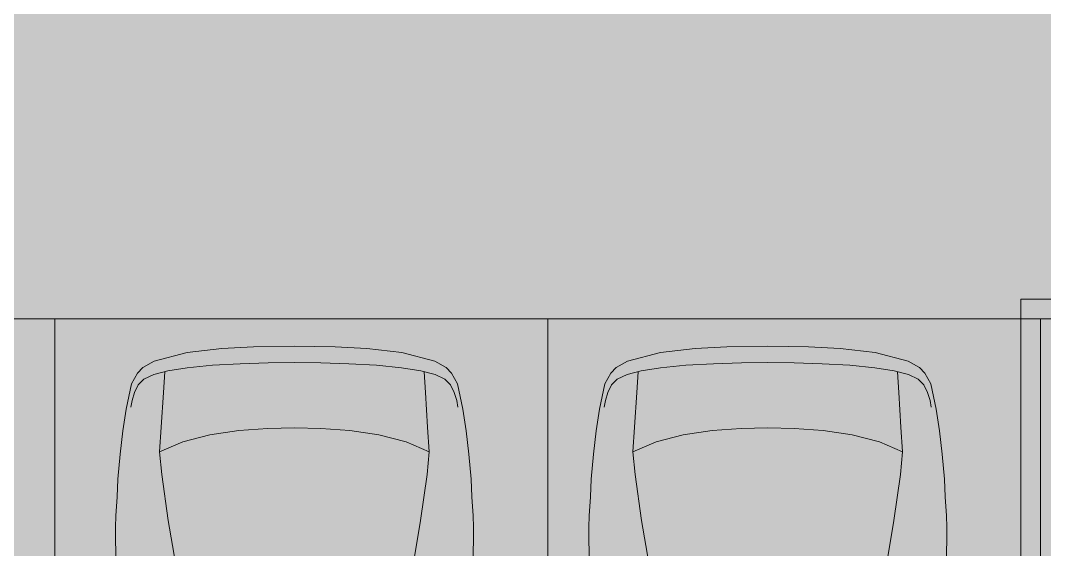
# Model space of a CAD drawing. Header units: millimetres. Extents: x 132836 to 1862386, y -330276 to -143438.
# Drawn here: x 245363 to 250557, y -266857 to -264173 of the extents above; entities that cross this region are included whole.
import ezdxf

# ---------------------------------------------------------------- set-up
doc = ezdxf.new("R2010")
doc.units = ezdxf.units.MM
doc.header["$MEASUREMENT"] = 0
for name, color, linetype in [('Extérieur - Environnement', 7, 'Continuous'), ('Sols_ Dalles', 7, 'Continuous'), ('Structure - Murs extérieurs', 7, 'Continuous')]:
    doc.layers.add(name, color=color, linetype=linetype)

msp = doc.modelspace()

# ---------------------------------------------------------------- hatches: boundary and pattern name
at = {"linetype": 'Continuous', "lineweight": 0, "true_color": 0x6f6f6f}
h = msp.add_hatch(color=8, dxfattribs=at)
h.paths.add_polyline_path([(141848.442, -275935.042), (141848.442, -295062.571), (269220.821, -293826.868), (269220.821, -270902.734), (268763.049, -270902.734), (254213.6, -271040.575), (254213.6, -163437.635), (153156.2, -163437.635), (153156.2, -271040.575), (153182.962, -271040.57), (153183.146, -272000.514, -0.40942736), (149183.681, -275935.042)])
h.paths.add_polyline_path([(158435.584, -260639.953), (155145.584, -260639.953), (155145.584, -248364.953), (155145.584, -243089.974), (155145.584, -242189.974), (158435.584, -242189.974)], flags=0)
h.paths.add_polyline_path([(196775.042, -260810.571), (196775.042, -222495.57), (186955.542, -222495.57), (186955.542, -218295.57), (196754.55, -218295.57), (196754.55, -208495.57), (196754.55, -204495.57), (193355.542, -204495.57), (193355.542, -201780.57), (193355.542, -195161.535), (195576.034, -195161.535), (195576.034, -189810.571), (217850.068, -189810.571), (217850.068, -262266.885), (245610.045, -262266.885), (245610.045, -253395.571), (245626.034, -253395.571), (246426.034, -253395.571), (247826.034, -253395.571), (247826.034, -248005.571), (247826.034, -246605.571), (245626.034, -246605.571), (245610.045, -246605.571), (245610.045, -171995.57), (212806.28, -171995.57), (161503.433, -171995.57), (161503.433, -193810.571), (161503.433, -230015.57), (161503.433, -260810.571)], flags=0)
h.paths.add_polyline_path([(162737.042, -269433.913, -0.09031866), (162858.773, -268727.623, -0.20144873), (163912.639, -267592.74, -0.10421145), (164718.006, -267415.055), (165317.979, -267409.371, -0.10404461), (166125.354, -267571.244, -0.23825546), (167284.257, -268953.318, -0.05518862), (167336.836, -269390.334), (167338.931, -269611.438), (167351.046, -270890.267), (167092.583, -271892.761, -0.26794919), (165370.083, -272909.124), (164770.11, -272914.808, -0.19371746), (163379.252, -272370.185, -0.07056876), (163028.663, -271931.262, -0.1316525), (162751.253, -270933.845)], flags=0)
h.paths.add_polyline_path([(173316.986, -273599.031), (173316.986, -273452.052), (173330.488, -267377.824, -0.3805567), (175316.986, -265609.826), (175394.714, -265609.826), (175394.714, -270609.826), (190394.714, -270609.826), (190394.714, -265609.826), (195356.191, -265609.826, -0.41421356), (196856.191, -267109.826), (196856.191, -273660.699, -0.34550161), (195137.285, -275433.432), (175327.752, -275599.002, -0.4157911)], flags=0)
h.paths.add_polyline_path([(205510.093, -271504.083, -0.13447393), (205230.948, -270484.937), (205230.948, -268984.937, -0.41421356), (207230.948, -266984.937), (207830.948, -266984.937, -0.41421356), (209830.948, -268984.937), (209830.948, -270484.937, -0.12882035), (209574.03, -271465.581, -0.27093629), (207830.948, -272484.937), (207230.948, -272484.937, -0.26498)], flags=0)
h.paths.add_polyline_path([(217862.687, -273329.325), (217869.949, -267730.336, -0.09856151), (218100.718, -266943.721), (218117.681, -266951.545, -0.258849), (219955.479, -265605.827), (219953.141, -265587.294), (220637.569, -265587.294), (220637.569, -265687.294), (220637.569, -270687.294), (250537.569, -270687.294), (250537.569, -265687.294), (252208.004, -265687.294), (254186.294, -265687.294), (254186.294, -267687.294), (254186.294, -271062.255, 0.00134576), (254186.323, -271073.021), (254197.209, -273095.233, -0.41421356), (252208.004, -275105.97), (243484.534, -275105.97, -0.00518896), (243431.438, -275116.103), (235447.992, -275196.191), (220071.012, -275253.24, -0.38655333), (217873.089, -273475.385, -0.02518922)], flags=0)
at = {"linetype": 'Continuous', "lineweight": 0, "true_color": 0xa7a7a7}
msp.add_hatch(color=253, dxfattribs=at).paths.add_polyline_path([(237379.849, -266301.745, 1), (247379.849, -266301.745, 1)])
at = {"layer": 'Sols_ Dalles', "linetype": 'Continuous', "lineweight": 0, "true_color": 0x2e271c}
msp.add_hatch(color=250, dxfattribs=at).paths.add_polyline_path([(217961.309, -273253.269, 0.4157911), (219972.076, -275253.24), (252109.067, -275105.97, 0.41421356), (254098.272, -273095.233), (254087.386, -271073.021, -0.00134576), (254087.357, -271062.255), (254087.357, -267687.294), (254087.357, -265687.294), (250537.569, -265687.294), (250537.569, -270787.292), (250537.729, -271092.129), (250548.615, -273114.341), (220537.569, -273253.269), (220537.569, -270687.294), (220537.569, -265687.294), (219961.309, -265687.294, 0.25884891), (218113.763, -267154.752, 0.09856162), (217961.309, -267920.633)])

# ---------------------------------------------------------------- linework, layer by layer
at = {"color": 9, "linetype": 'Continuous', "lineweight": 5}
msp.add_lwpolyline([(217873.089, -273475.385, 0.38655333), (220071.012, -275253.24), (235447.992, -275196.191), (243431.438, -275116.103, 0.00518896), (243484.534, -275105.97), (252208.004, -275105.97, 0.41421356), (254197.209, -273095.233), (254186.323, -271073.021, -0.00134576), (254186.294, -271062.255), (254186.294, -267687.294), (254186.294, -265687.294), (252208.004, -265687.294), (250537.569, -265687.294), (250537.569, -270687.294), (220637.569, -270687.294), (220637.569, -265687.294), (220637.569, -265587.294), (219953.141, -265587.294), (219955.479, -265605.827, 0.258849), (218117.681, -266951.545), (218100.718, -266943.721, 0.09856151), (217869.949, -267730.336), (217862.687, -273329.325, 0.02518922)], format="xyb", close=True, dxfattribs=at)
at = {"color": 255, "linetype": 'Continuous', "lineweight": 5, "flags": 128}
for points in [[(245537.569, -265687.294), (243037.569, -265687.294)], [(245537.569, -265687.294), (245537.569, -270687.294)], [(248037.569, -265687.294), (245537.569, -265687.294)], [(245537.569, -270687.294), (245537.569, -265687.294)], [(248037.569, -265687.294), (248037.569, -270687.294)], [(250537.569, -265687.294), (248037.569, -265687.294)], [(248037.569, -270687.294), (248037.569, -265687.294)], [(250537.569, -270687.294), (250537.569, -265687.294)]]:
    msp.add_lwpolyline(points, dxfattribs=at)
at = {"color": 253, "linetype": 'Continuous', "lineweight": 5, "true_color": 0x9f9f9f, "flags": 128}
msp.add_lwpolyline([(250537.569, -265687.294), (250537.569, -271062.255)], dxfattribs=at)
at = {"layer": 'Extérieur - Environnement', "color": 7, "linetype": 'Continuous', "lineweight": 13}
for p, q in [((246207.877, -265858.076), (246040.853, -265900.703)), ((246040.853, -265900.703), (246207.877, -265858.076)), ((246384.817, -265837.164), (246207.877, -265858.076)), ((246207.877, -265858.076), (246384.817, -265837.164)), ((246544.946, -265828.356), (246384.817, -265837.164)), ((246384.817, -265837.164), (246544.946, -265828.356)), ((246752.389, -265825.764), (246544.946, -265828.356)), ((246544.946, -265828.356), (246752.389, -265825.764)), ((246959.832, -265828.356), (246752.389, -265825.764)), ((246959.832, -265828.356), (246752.389, -265825.764)), ((247119.961, -265837.164), (246959.832, -265828.356)), ((247119.961, -265837.164), (246959.832, -265828.356)), ((247296.901, -265858.076), (247119.961, -265837.164)), ((247296.901, -265858.076), (247119.961, -265837.164)), ((247463.925, -265900.703), (247296.901, -265858.076)), ((247463.925, -265900.703), (247296.901, -265858.076)), ((248608.94, -265858.076), (248441.916, -265900.703)), ((248441.916, -265900.703), (248608.94, -265858.076)), ((248785.88, -265837.164), (248608.94, -265858.076)), ((248608.94, -265858.076), (248785.88, -265837.164)), ((248946.009, -265828.356), (248785.88, -265837.164)), ((248785.88, -265837.164), (248946.009, -265828.356)), ((249153.452, -265825.764), (248946.009, -265828.356)), ((248946.009, -265828.356), (249153.452, -265825.764)), ((249360.895, -265828.356), (249153.452, -265825.764)), ((249360.895, -265828.356), (249153.452, -265825.764)), ((249521.024, -265837.164), (249360.895, -265828.356)), ((249521.024, -265837.164), (249360.895, -265828.356)), ((249697.964, -265858.076), (249521.024, -265837.164)), ((249697.964, -265858.076), (249521.024, -265837.164)), ((249864.988, -265900.703), (249697.964, -265858.076)), ((249864.988, -265900.703), (249697.964, -265858.076)), ((246040.853, -265900.703), (245983.257, -265932.912)), ((245983.257, -265932.912), (246040.853, -265900.703)), ((246476.713, -265914.145), (246619.262, -265909.477)), ((246619.262, -265909.477), (246752.389, -265908.163)), ((246885.516, -265909.477), (246752.389, -265908.163)), ((247028.065, -265914.145), (246885.516, -265909.477)), ((247521.521, -265932.912), (247463.925, -265900.703)), ((247521.521, -265932.912), (247463.925, -265900.703)), ((248441.916, -265900.703), (248384.32, -265932.912)), ((248384.32, -265932.912), (248441.916, -265900.703)), ((248877.776, -265914.145), (249020.325, -265909.477)), ((249020.325, -265909.477), (249153.452, -265908.163)), ((249286.579, -265909.477), (249153.452, -265908.163)), ((249429.128, -265914.145), (249286.579, -265909.477)), ((249922.584, -265932.912), (249864.988, -265900.703)), ((249922.584, -265932.912), (249864.988, -265900.703)), ((245956.395, -265961.821), (245925.744, -266016.54)), ((245925.744, -266016.54), (245956.395, -265961.821)), ((245983.257, -265932.912), (245956.395, -265961.821)), ((245956.395, -265961.821), (245983.257, -265932.912)), ((246110.627, -265950.545), (246038.703, -265969.4)), ((246094.662, -265954.731), (246087.53, -266059.811)), ((246110.627, -265950.545), (246208.944, -265935.102)), ((246208.926, -265935.105), (246336.154, -265922.562)), ((246336.154, -265922.562), (246476.713, -265914.145)), ((247168.624, -265922.562), (247028.065, -265914.145)), ((247295.852, -265935.105), (247168.624, -265922.562)), ((247394.151, -265950.545), (247295.834, -265935.102)), ((247394.151, -265950.545), (247466.075, -265969.4)), ((247410.116, -265954.731), (247417.248, -266059.811)), ((247548.383, -265961.821), (247521.521, -265932.912)), ((247548.383, -265961.821), (247521.521, -265932.912)), ((247579.034, -266016.54), (247548.383, -265961.821)), ((247579.034, -266016.54), (247548.383, -265961.821)), ((248357.458, -265961.821), (248326.807, -266016.54)), ((248326.807, -266016.54), (248357.458, -265961.821)), ((248384.32, -265932.912), (248357.458, -265961.821)), ((248357.458, -265961.821), (248384.32, -265932.912)), ((248511.69, -265950.545), (248439.766, -265969.4)), ((248495.725, -265954.731), (248488.593, -266059.811)), ((248511.69, -265950.545), (248610.007, -265935.102)), ((248609.989, -265935.105), (248737.217, -265922.562)), ((248737.217, -265922.562), (248877.776, -265914.145)), ((249569.687, -265922.562), (249429.128, -265914.145)), ((249696.915, -265935.105), (249569.687, -265922.562)), ((249795.214, -265950.545), (249696.897, -265935.102)), ((249795.214, -265950.545), (249867.138, -265969.4)), ((249811.179, -265954.731), (249818.311, -266059.811)), ((249949.446, -265961.821), (249922.584, -265932.912)), ((249949.446, -265961.821), (249922.584, -265932.912)), ((249980.097, -266016.54), (249949.446, -265961.821)), ((249980.097, -266016.54), (249949.446, -265961.821)), ((245925.744, -266016.54), (245898.848, -266145.59)), ((245898.848, -266145.59), (245925.744, -266016.54)), ((245960.404, -266022.127), (245989.025, -265991.939)), ((245989.025, -265991.939), (246038.703, -265969.4)), ((247515.753, -265991.939), (247466.075, -265969.4)), ((247544.374, -266022.127), (247515.753, -265991.939)), ((247605.93, -266145.59), (247579.034, -266016.54)), ((247605.93, -266145.59), (247579.034, -266016.54)), ((248326.807, -266016.54), (248299.911, -266145.59)), ((248299.911, -266145.59), (248326.807, -266016.54)), ((248361.467, -266022.127), (248390.088, -265991.939)), ((248390.088, -265991.939), (248439.766, -265969.4)), ((249916.816, -265991.939), (249867.138, -265969.4)), ((249945.437, -266022.127), (249916.816, -265991.939)), ((250006.993, -266145.59), (249980.097, -266016.54)), ((250006.993, -266145.59), (249980.097, -266016.54)), ((245929.261, -266101.535), (245941.542, -266060.723)), ((245941.542, -266060.723), (245960.404, -266022.127)), ((246087.53, -266059.811), (246076.634, -266235.469)), ((247417.248, -266059.811), (247428.144, -266235.469)), ((247563.236, -266060.723), (247544.374, -266022.127)), ((247575.517, -266101.535), (247563.236, -266060.723)), ((248330.325, -266101.535), (248342.605, -266060.723)), ((248342.605, -266060.723), (248361.467, -266022.127)), ((248488.593, -266059.811), (248477.697, -266235.469)), ((249818.311, -266059.811), (249829.207, -266235.469)), ((249964.299, -266060.723), (249945.437, -266022.127)), ((249976.58, -266101.535), (249964.299, -266060.723)), ((245922.864, -266135.297), (245929.261, -266101.535)), ((247581.914, -266135.297), (247575.517, -266101.535)), ((248323.927, -266135.297), (248330.325, -266101.535)), ((249982.977, -266135.297), (249976.58, -266101.535)), ((245898.848, -266145.59), (245881.554, -266254.371)), ((245898.848, -266145.59), (245881.554, -266254.371)), ((247623.224, -266254.371), (247605.93, -266145.59)), ((247605.93, -266145.59), (247623.224, -266254.371)), ((248299.911, -266145.59), (248282.617, -266254.371)), ((248299.911, -266145.59), (248282.617, -266254.371)), ((250024.287, -266254.371), (250006.993, -266145.59)), ((250006.993, -266145.59), (250024.287, -266254.371)), ((245881.555, -266254.36), (245867.732, -266372.439)), ((245881.555, -266254.36), (245867.732, -266372.439)), ((245881.554, -266254.371), (245881.555, -266254.36)), ((246076.634, -266235.469), (246068.343, -266361.049)), ((246323.551, -266275.57), (246185.731, -266310.612)), ((246471.107, -266253.728), (246323.551, -266275.57)), ((246617.636, -266242.406), (246471.107, -266253.728)), ((246752.389, -266238.96), (246617.636, -266242.406)), ((246752.389, -266238.96), (246887.142, -266242.406)), ((246887.142, -266242.406), (247033.671, -266253.728)), ((247033.671, -266253.728), (247181.227, -266275.57)), ((247181.227, -266275.57), (247319.047, -266310.612)), ((247428.144, -266235.469), (247436.435, -266361.049)), ((247623.222, -266254.36), (247637.046, -266372.439)), ((247637.046, -266372.439), (247623.224, -266254.371)), ((248282.619, -266254.36), (248268.795, -266372.439)), ((248282.619, -266254.36), (248268.795, -266372.439)), ((248282.617, -266254.371), (248282.619, -266254.36)), ((248477.697, -266235.469), (248469.406, -266361.049)), ((248724.614, -266275.57), (248586.794, -266310.612)), ((248872.17, -266253.728), (248724.614, -266275.57)), ((249018.699, -266242.406), (248872.17, -266253.728)), ((249153.452, -266238.96), (249018.699, -266242.406)), ((249153.452, -266238.96), (249288.205, -266242.406)), ((249288.205, -266242.406), (249434.734, -266253.728)), ((249434.734, -266253.728), (249582.29, -266275.57)), ((249582.29, -266275.57), (249720.11, -266310.612)), ((249829.207, -266235.469), (249837.498, -266361.049)), ((250024.286, -266254.36), (250038.109, -266372.439)), ((250038.109, -266372.439), (250024.287, -266254.371)), ((246185.731, -266310.612), (246068.41, -266361.74)), ((247319.047, -266310.612), (247436.367, -266361.74)), ((248586.794, -266310.612), (248469.474, -266361.74)), ((249720.11, -266310.612), (249837.431, -266361.74)), ((245867.732, -266372.439), (245856.209, -266500.926)), ((245856.209, -266500.926), (245867.732, -266372.439)), ((246068.343, -266361.049), (246079.684, -266476.985)), ((247436.435, -266361.049), (247425.094, -266476.985)), ((247648.569, -266500.926), (247637.046, -266372.439)), ((247648.569, -266500.926), (247637.046, -266372.439)), ((248268.795, -266372.439), (248257.272, -266500.926)), ((248257.272, -266500.926), (248268.795, -266372.439)), ((248469.406, -266361.049), (248480.747, -266476.985)), ((249837.498, -266361.049), (249826.158, -266476.985)), ((250049.632, -266500.926), (250038.109, -266372.439)), ((250049.632, -266500.926), (250038.109, -266372.439)), ((246079.684, -266476.985), (246112.483, -266709.08)), ((247425.094, -266476.985), (247392.295, -266709.08)), ((248480.747, -266476.985), (248513.546, -266709.08)), ((249826.158, -266476.985), (249793.358, -266709.08)), ((245856.209, -266500.926), (245852.413, -266589.935)), ((245852.413, -266589.935), (245856.209, -266500.926)), ((247652.365, -266589.935), (247648.569, -266500.926)), ((247652.365, -266589.935), (247648.569, -266500.926)), ((248257.272, -266500.926), (248253.476, -266589.935)), ((248253.476, -266589.935), (248257.272, -266500.926)), ((250053.428, -266589.935), (250049.632, -266500.926)), ((250053.428, -266589.935), (250049.632, -266500.926)), ((245852.413, -266589.935), (245845.988, -266685.688)), ((245845.988, -266685.688), (245852.413, -266589.935)), ((247658.789, -266685.688), (247652.365, -266589.935)), ((247658.789, -266685.688), (247652.365, -266589.935)), ((248253.476, -266589.935), (248247.052, -266685.688)), ((248247.052, -266685.688), (248253.476, -266589.935)), ((250059.853, -266685.688), (250053.428, -266589.935)), ((250059.853, -266685.688), (250053.428, -266589.935)), ((245845.988, -266685.688), (245844.224, -266743.57)), ((245844.224, -266743.57), (245845.988, -266685.688)), ((247660.554, -266743.57), (247658.789, -266685.688)), ((247660.554, -266743.57), (247658.789, -266685.688)), ((248247.052, -266685.688), (248245.287, -266743.57)), ((248245.287, -266743.57), (248247.052, -266685.688)), ((250061.617, -266743.57), (250059.853, -266685.688)), ((250061.617, -266743.57), (250059.853, -266685.688)), ((245844.224, -266743.57), (245844.179, -266812.144)), ((245844.224, -266743.57), (245844.179, -266812.144)), ((246112.483, -266709.08), (246148.655, -266924.692)), ((247392.295, -266709.08), (247356.123, -266924.692)), ((247660.599, -266812.144), (247660.554, -266743.57)), ((247660.554, -266743.57), (247660.599, -266812.144)), ((248245.287, -266743.57), (248245.242, -266812.144)), ((248245.287, -266743.57), (248245.242, -266812.144)), ((248513.546, -266709.08), (248549.718, -266924.692)), ((249793.358, -266709.08), (249757.186, -266924.692)), ((250061.662, -266812.144), (250061.617, -266743.57)), ((250061.617, -266743.57), (250061.662, -266812.144)), ((245844.179, -266812.144), (245851.44, -267015.116)), ((245851.44, -267015.116), (245844.179, -266812.144)), ((247653.338, -267015.116), (247660.599, -266812.144)), ((247653.338, -267015.116), (247660.599, -266812.144)), ((248245.242, -266812.144), (248252.504, -267015.116)), ((248252.504, -267015.116), (248245.242, -266812.144)), ((250054.401, -267015.116), (250061.662, -266812.144)), ((250054.401, -267015.116), (250061.662, -266812.144))]:
    msp.add_line(p, q, dxfattribs=at)
at = {"layer": 'Sols_ Dalles', "color": 7, "linetype": 'Continuous', "lineweight": 5, "flags": 128}
msp.add_lwpolyline([(217961.309, -273253.269, 0.4157911), (219972.076, -275253.24), (252109.067, -275105.97, 0.41421356), (254098.272, -273095.233), (254087.386, -271073.021, -0.00134576), (254087.357, -271062.255), (254087.357, -267687.294), (254087.357, -265687.294), (250537.569, -265687.294), (250537.569, -270787.292), (250537.729, -271092.129), (250548.615, -273114.341), (220537.569, -273253.269), (220537.569, -270687.294), (220537.569, -265687.294), (219961.309, -265687.294, 0.25884891), (218113.763, -267154.752, 0.09856162), (217961.309, -267920.633)], format="xyb", close=True, dxfattribs=at)
at = {"layer": 'Sols_ Dalles', "color": 250, "linetype": 'Continuous', "lineweight": 5, "true_color": 0x1f1f1f}
msp.add_lwpolyline([(217961.309, -273253.269, 0.4157911), (219972.076, -275253.24), (252109.067, -275105.97, 0.41421356), (254098.272, -273095.233), (254087.386, -271073.021, -0.00134576), (254087.357, -271062.255), (254087.357, -267687.294), (254087.357, -265687.294), (250537.569, -265687.294), (250537.569, -270787.292), (250537.729, -271092.129), (250548.615, -273114.341), (220537.569, -273253.269), (220537.569, -270687.294), (220537.569, -265687.294), (219961.309, -265687.294, 0.25884891), (218113.763, -267154.752, 0.09856162), (217961.309, -267920.633)], format="xyb", close=True, dxfattribs=at)
at = {"layer": 'Structure - Murs extérieurs', "color": 7, "linetype": 'Continuous', "lineweight": 5, "flags": 128}
for points in [[(254087.357, -265587.294), (250537.569, -265587.294), (250437.569, -265587.294), (250437.569, -265687.294), (250437.569, -270687.292), (220637.569, -270687.292), (220637.569, -265687.294), (220637.569, -265587.294), (220537.569, -265587.294), (219953.141, -265587.294, 0.25972716), (218021.387, -267116.457, 0.0985618), (217861.309, -267920.633), (217861.309, -273253.269, 0.41578544), (219972.573, -275353.239), (252109.564, -275205.969, 0.41421921)], [(252109.067, -275105.97), (219972.076, -275253.24, -0.4157911), (217961.309, -273253.269), (217961.309, -267920.633, -0.09856162), (218113.763, -267154.752, -0.2588489), (219961.309, -265687.294), (220537.569, -265687.294), (220537.569, -270687.292), (220537.569, -270787.292), (220637.569, -270787.292), (250437.569, -270787.292), (250537.569, -270787.292), (250537.569, -270687.292), (250537.569, -265687.294), (254087.357, -265687.294)]]:
    msp.add_lwpolyline(points, format="xyb", dxfattribs=at)
at = {"layer": 'Structure - Murs extérieurs', "color": 7, "linetype": 'Continuous', "lineweight": 5}
for points in [[(250437.569, -265587.294), (250437.569, -265687.294)], [(254087.357, -265587.294), (250437.569, -265587.294)], [(250437.569, -265687.294), (250437.569, -270687.292)], [(250537.569, -265687.294), (254087.357, -265687.294)], [(250537.569, -270687.292), (250537.569, -265687.294)]]:
    msp.add_lwpolyline(points, dxfattribs=at)

doc.saveas('drawing.dxf')
